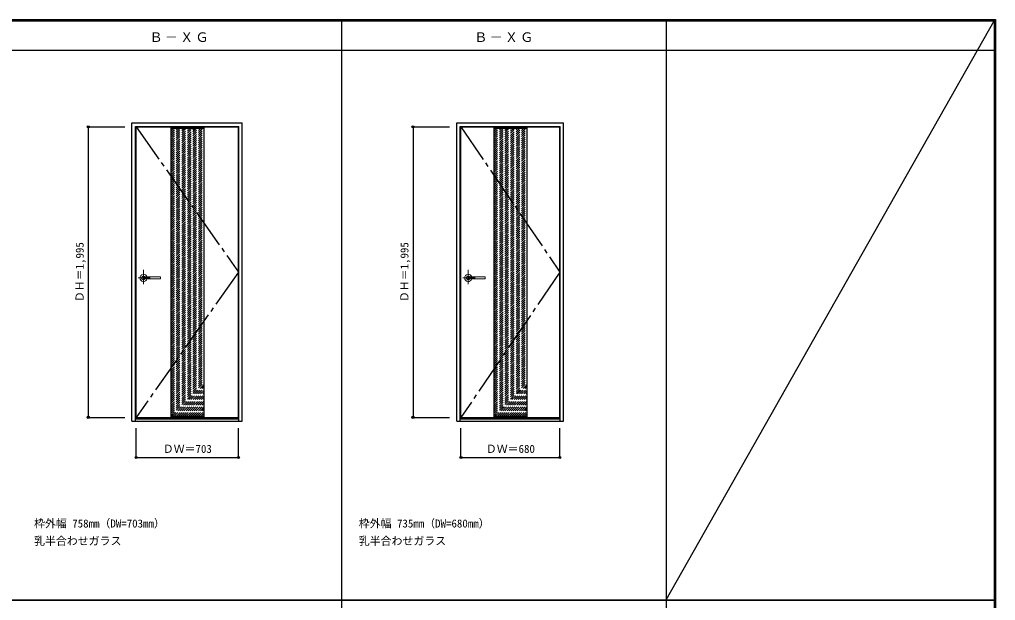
# Model space of a CAD drawing. Units: millimetres, scale not verified. Extents: x -6000 to 5700, y -4307 to 4175.
# Drawn here: x -1007 to 5700, y 186 to 4175 of the extents above; entities that cross this region are included whole.
import ezdxf
from ezdxf.enums import TextEntityAlignment as Align

# ---------------------------------------------------------------- set-up
doc = ezdxf.new("R2010")
doc.units = ezdxf.units.MM
doc.header["$LTSCALE"] = 30
doc.header["$PDMODE"] = 32
doc.header["$PDSIZE"] = 15
for name, pattern in [('CHAIN1', [8, 5, -1, 1, -1]), ('CHAIN2', [12, 9, -1, 1, -1]), ('DASHED1', [1.8, 1.2, -0.6])]:
    doc.linetypes.add(name, pattern=pattern)
for name, color, linetype in [('0-2_扉', 3, 'Continuous'), ('0-3_仕上げ', 3, 'Continuous'), ('0-4_枠', 3, 'Continuous'), ('0-7', 7, 'CHAIN2'), ('0-A_文字', 7, 'Continuous'), ('0-B_寸法', 7, 'Continuous'), ('0-C_ハッチ', 4, 'DASHED1'), ('F-1_枠', 6, 'Continuous'), ('F-A_文字', 7, 'Continuous')]:
    doc.layers.add(name, color=color, linetype=linetype)
doc.layers.add('0-5_レバー', color=7, linetype='Continuous', lineweight=18)
doc.styles.add('ＭＳ ゴシック', font='')
doc.styles.get('ＭＳ ゴシック').set_extended_font_data('MS Gothic')

msp = doc.modelspace()

# ---------------------------------------------------------------- linework, layer by layer
at = {"layer": '0-2_扉'}
for p, q in [((-205.2, 3438), (497.8, 3438)), ((-205.2, 1443), (-205.2, 3438)), ((497.8, 1443), (497.8, 3438)), ((2026.4, 3438), (2706.4, 3438)), ((2026.4, 1443), (2026.4, 3438)), ((2706.4, 1443), (2706.4, 3438)), ((-205.2, 1443), (497.8, 1443)), ((2026.4, 1443), (2706.4, 1443))]:
    msp.add_line(p, q, dxfattribs=at)
at = {"layer": '0-3_仕上げ'}
for p, q in [((32.3, 3438), (32.3, 1443)), ((260.3, 3438), (260.3, 1443)), ((2252.4, 3438), (2252.4, 1443)), ((2480.4, 3438), (2480.4, 1443))]:
    msp.add_line(p, q, dxfattribs=at)
at = {"layer": '0-3_仕上げ', "color": 7}
for p, q in [((32.3, 3430), (260.3, 3430)), ((2252.4, 3430), (2480.4, 3430)), ((32.3, 1451), (260.3, 1451)), ((2252.4, 1451), (2480.4, 1451))]:
    msp.add_line(p, q, dxfattribs=at)
at = {"layer": '0-4_枠'}
for p, q in [((-234.2, 3465), (523.8, 3465)), ((-234.2, 1418), (-234.2, 3465)), ((-210.2, 3441), (499.8, 3441)), ((-210.2, 1418), (-210.2, 3441)), ((499.8, 1418), (499.8, 3441)), ((523.8, 1418), (523.8, 3465)), ((1997.4, 3465), (2732.4, 3465)), ((1997.4, 1418), (1997.4, 3465)), ((2021.4, 3441), (2708.4, 3441)), ((2021.4, 1418), (2021.4, 3441)), ((2708.4, 1418), (2708.4, 3441)), ((2732.4, 1418), (2732.4, 3465)), ((-234.2, 1418), (523.8, 1418)), ((-210.2, 1433), (499.8, 1433)), ((1997.4, 1418), (2732.4, 1418)), ((2021.4, 1433), (2708.4, 1433))]:
    msp.add_line(p, q, dxfattribs=at)
at = {"layer": '0-5_レバー', "color": 4, "linetype": 'CHAIN1'}
for p, q in [((-154.7, 2456.96), (-154.7, 2357.11)), ((2076.9, 2456.96), (2076.9, 2357.11)), ((-107.9, 2400.5), (-190.92, 2400.5)), ((2123.7, 2400.5), (2040.68, 2400.5))]:
    msp.add_line(p, q, dxfattribs=at)
at = {"layer": '0-5_レバー'}
for p, q in [((-37.7, 2400.5), (-37.7, 2405.99)), ((-37.7, 2400.5), (-37.7, 2395)), ((2193.9, 2400.5), (2193.9, 2405.99)), ((2193.9, 2400.5), (2193.9, 2395))]:
    msp.add_line(p, q, dxfattribs=at)
for points in [[(-144.74, 2407.49), (-145.51, 2408.28), (-147.48, 2409.65), (-149.73, 2410.66), (-152.16, 2411.29), (-154.7, 2411.5), (-157.24, 2411.29), (-159.67, 2410.66), (-161.92, 2409.65), (-163.89, 2408.28), (-165.51, 2406.61), (-166.71, 2404.71), (-167.45, 2402.65), (-167.7, 2400.5), (-167.45, 2398.35), (-166.71, 2396.29), (-165.51, 2394.39), (-163.89, 2392.72), (-161.92, 2391.35), (-159.67, 2390.34), (-157.24, 2389.71), (-154.7, 2389.5), (-152.16, 2389.71), (-149.73, 2390.34), (-147.48, 2391.35), (-145.51, 2392.72), (-144.74, 2393.51)], [(-39.2, 2407.5), (-48.93, 2407.5), (-59.11, 2407.5), (-68.71, 2407.5), (-77.7, 2407.5), (-86.11, 2407.5), (-93.92, 2407.5), (-100.74, 2407.5), (-107.04, 2407.5), (-112.8, 2407.5), (-118.05, 2407.5), (-122.84, 2407.5), (-127.5, 2407.5), (-131.7, 2407.5), (-135.45, 2407.5), (-137.45, 2407.5), (-139.3, 2407.5), (-141.31, 2407.49), (-143.72, 2407.49), (-145.21, 2407.49), (-146.75, 2407.49), (-148.27, 2407.49), (-149.37, 2407.49), (-149.83, 2407.49), (-149.83, 2407.48)], [(-149.68, 2393.51), (-149.55, 2393.51), (-149.11, 2393.51), (-148.39, 2393.51), (-147.37, 2393.51), (-146.11, 2393.51), (-144.76, 2393.51), (-141.9, 2393.51), (-138.92, 2393.5), (-135.9, 2393.5), (-132.86, 2393.5), (-129.79, 2393.5), (-126.71, 2393.5), (-122.71, 2393.5), (-118.3, 2393.5), (-113.33, 2393.5), (-107.8, 2393.5), (-101.71, 2393.5), (-95.06, 2393.5), (-87.85, 2393.5), (-79.26, 2393.5), (-70, 2393.5), (-60.06, 2393.5), (-49.45, 2393.5), (-39.2, 2393.5)], [(-39.2, 2407.5), (-48.28, 2407.5), (-48.68, 2407.5)], [(2086.86, 2407.49), (2086.09, 2408.28), (2084.12, 2409.65), (2081.88, 2410.66), (2079.44, 2411.29), (2076.9, 2411.5), (2074.36, 2411.29), (2071.93, 2410.66), (2069.68, 2409.65), (2067.71, 2408.28), (2066.09, 2406.61), (2064.89, 2404.71), (2064.15, 2402.65), (2063.9, 2400.5), (2064.15, 2398.35), (2064.89, 2396.29), (2066.09, 2394.39), (2067.71, 2392.72), (2069.68, 2391.35), (2071.93, 2390.34), (2074.36, 2389.71), (2076.9, 2389.5), (2079.44, 2389.71), (2081.88, 2390.34), (2084.12, 2391.35), (2086.09, 2392.72), (2086.86, 2393.51)], [(2192.4, 2407.5), (2182.67, 2407.5), (2172.49, 2407.5), (2162.89, 2407.5), (2153.9, 2407.5), (2145.49, 2407.5), (2137.68, 2407.5), (2130.86, 2407.5), (2124.56, 2407.5), (2118.8, 2407.5), (2113.55, 2407.5), (2108.76, 2407.5), (2104.11, 2407.5), (2099.9, 2407.5), (2096.15, 2407.5), (2094.15, 2407.5), (2092.3, 2407.5), (2090.29, 2407.49), (2087.88, 2407.49), (2086.39, 2407.49), (2084.85, 2407.49), (2083.33, 2407.49), (2082.23, 2407.49), (2081.77, 2407.49), (2081.77, 2407.48)], [(2081.92, 2393.51), (2082.05, 2393.51), (2082.49, 2393.51), (2083.21, 2393.51), (2084.23, 2393.51), (2085.49, 2393.51), (2086.84, 2393.51), (2089.7, 2393.51), (2092.68, 2393.5), (2095.7, 2393.5), (2098.74, 2393.5), (2101.81, 2393.5), (2104.89, 2393.5), (2108.89, 2393.5), (2113.3, 2393.5), (2118.27, 2393.5), (2123.8, 2393.5), (2129.89, 2393.5), (2136.54, 2393.5), (2143.75, 2393.5), (2152.34, 2393.5), (2161.6, 2393.5), (2171.54, 2393.5), (2182.15, 2393.5), (2192.4, 2393.5)], [(2192.4, 2407.5), (2183.32, 2407.5), (2182.92, 2407.5)]]:
    msp.add_lwpolyline(points, dxfattribs=at)
for centre, radius, start, end in [((-154.7, 2400.5), 24.55, 16.59952, 343.36736), ((2076.9, 2400.5), 24.55, 16.59952, 343.36736), ((-39.2, 2406), 1.5, 0.00847, 89.9163), ((-39.2, 2406), 1.5, 360, 90.17419), ((-39.2, 2395), 1.5, 270.16419, 0), ((-39.2, 2395), 1.5, 269.91059, 359.99153), ((2192.4, 2406), 1.5, 0.00847, 89.9163), ((2192.4, 2406), 1.5, 360, 90.17419), ((2192.4, 2395), 1.5, 270.16419, 0), ((2192.4, 2395), 1.5, 269.91059, 359.99153)]:
    msp.add_arc(centre, radius, start, end, dxfattribs=at)
at = {"layer": '0-7'}
for p, q in [((2026.4, 3438), (2706.4, 2440.5)), ((2706.4, 2440.5), (2026.4, 1443))]:
    msp.add_line(p, q, dxfattribs=at)
msp.add_lwpolyline([(-205.2, 3438), (497.8, 2440.5), (-205.2, 1443)], dxfattribs=at)
at = {"layer": '0-B_寸法', "color": 4}
for p, q in [((-534.2, 3438), (-284.2, 3438)), ((-534.2, 3438), (-534.2, 1443)), ((1697.4, 3438), (1947.4, 3438)), ((1697.4, 3438), (1697.4, 1443)), ((-534.2, 1443), (-284.2, 1443)), ((1697.4, 1443), (1947.4, 1443)), ((-205.2, 1168), (-205.2, 1368)), ((497.8, 1168), (497.8, 1368)), ((2026.4, 1168), (2026.4, 1368)), ((2706.4, 1168), (2706.4, 1368)), ((-205.2, 1168), (497.8, 1168)), ((2026.4, 1168), (2706.4, 1168))]:
    msp.add_line(p, q, dxfattribs=at)
at = {"layer": '0-B_寸法'}
for p in [(-534.2, 3438), (1697.4, 3438), (-534.2, 1443), (1697.4, 1443), (-205.2, 1168), (497.8, 1168), (2026.4, 1168), (2706.4, 1168)]:
    msp.add_point(p, dxfattribs=at)
at = {"layer": '0-C_ハッチ'}
for p, q in [((32.3, 3208.43), (253.87, 3430)), ((32.3, 3222.57), (239.73, 3430)), ((32.3, 3236.71), (225.59, 3430)), ((32.3, 3250.85), (211.45, 3430)), ((32.3, 3265), (197.3, 3430)), ((32.3, 3279.14), (183.16, 3430)), ((32.3, 3293.28), (169.02, 3430)), ((32.3, 3307.42), (154.88, 3430)), ((32.3, 3321.56), (140.74, 3430)), ((32.3, 3335.71), (126.59, 3430)), ((32.3, 3349.85), (112.45, 3430)), ((32.3, 3363.99), (98.31, 3430)), ((32.3, 3378.13), (84.17, 3430)), ((32.3, 3392.27), (70.03, 3430)), ((32.3, 3406.42), (55.88, 3430)), ((32.3, 3420.56), (41.74, 3430)), ((32.3, 3194.28), (260.3, 3422.28)), ((2252.4, 3208.43), (2473.97, 3430)), ((2252.4, 3222.57), (2459.83, 3430)), ((2252.4, 3236.71), (2445.69, 3430)), ((2252.4, 3250.85), (2431.55, 3430)), ((2252.4, 3265), (2417.4, 3430)), ((2252.4, 3279.14), (2403.26, 3430)), ((2252.4, 3293.28), (2389.12, 3430)), ((2252.4, 3307.42), (2374.98, 3430)), ((2252.4, 3321.56), (2360.84, 3430)), ((2252.4, 3335.71), (2346.69, 3430)), ((2252.4, 3349.85), (2332.55, 3430)), ((2252.4, 3363.99), (2318.41, 3430)), ((2252.4, 3378.13), (2304.27, 3430)), ((2252.4, 3392.27), (2290.13, 3430)), ((2252.4, 3406.42), (2275.98, 3430)), ((2252.4, 3420.56), (2261.84, 3430)), ((2252.4, 3194.28), (2480.4, 3422.28)), ((32.3, 3180.14), (260.3, 3408.14)), ((32.3, 3166), (260.3, 3394)), ((32.3, 3151.86), (260.3, 3379.86)), ((32.3, 3137.72), (260.3, 3365.72)), ((2252.4, 3180.14), (2480.4, 3408.14)), ((2252.4, 3166), (2480.4, 3394)), ((2252.4, 3151.86), (2480.4, 3379.86)), ((2252.4, 3137.72), (2480.4, 3365.72)), ((32.3, 3123.57), (260.3, 3351.57)), ((32.3, 3109.43), (260.3, 3337.43)), ((32.3, 3095.29), (260.3, 3323.29)), ((32.3, 3081.15), (260.3, 3309.15)), ((32.3, 3067.01), (260.3, 3295.01)), ((2252.4, 3123.57), (2480.4, 3351.57)), ((2252.4, 3109.43), (2480.4, 3337.43)), ((2252.4, 3095.29), (2480.4, 3323.29)), ((2252.4, 3081.15), (2480.4, 3309.15)), ((2252.4, 3067.01), (2480.4, 3295.01)), ((32.3, 3052.86), (260.3, 3280.86)), ((32.3, 3038.72), (260.3, 3266.72)), ((32.3, 3024.58), (260.3, 3252.58)), ((32.3, 3010.44), (260.3, 3238.44)), ((32.3, 2996.29), (260.3, 3224.29)), ((2252.4, 3052.86), (2480.4, 3280.86)), ((2252.4, 3038.72), (2480.4, 3266.72)), ((2252.4, 3024.58), (2480.4, 3252.58)), ((2252.4, 3010.44), (2480.4, 3238.44)), ((2252.4, 2996.29), (2480.4, 3224.29)), ((32.3, 2982.15), (260.3, 3210.15)), ((32.3, 2968.01), (260.3, 3196.01)), ((32.3, 2953.87), (260.3, 3181.87)), ((32.3, 2939.73), (260.3, 3167.73)), ((32.3, 2925.58), (260.3, 3153.58)), ((2252.4, 2982.15), (2480.4, 3210.15)), ((2252.4, 2968.01), (2480.4, 3196.01)), ((2252.4, 2953.87), (2480.4, 3181.87)), ((2252.4, 2939.73), (2480.4, 3167.73)), ((2252.4, 2925.58), (2480.4, 3153.58)), ((32.3, 2911.44), (260.3, 3139.44)), ((32.3, 2897.3), (260.3, 3125.3)), ((32.3, 2883.16), (260.3, 3111.16)), ((32.3, 2869.02), (260.3, 3097.02)), ((2252.4, 2911.44), (2480.4, 3139.44)), ((2252.4, 2897.3), (2480.4, 3125.3)), ((2252.4, 2883.16), (2480.4, 3111.16)), ((2252.4, 2869.02), (2480.4, 3097.02)), ((32.3, 2854.87), (260.3, 3082.87)), ((32.3, 2840.73), (260.3, 3068.73)), ((32.3, 2826.59), (260.3, 3054.59)), ((32.3, 2812.45), (260.3, 3040.45)), ((32.3, 2798.31), (260.3, 3026.31)), ((2252.4, 2854.87), (2480.4, 3082.87)), ((2252.4, 2840.73), (2480.4, 3068.73)), ((2252.4, 2826.59), (2480.4, 3054.59)), ((2252.4, 2812.45), (2480.4, 3040.45)), ((2252.4, 2798.31), (2480.4, 3026.31)), ((32.3, 2784.16), (260.3, 3012.16)), ((32.3, 2770.02), (260.3, 2998.02)), ((32.3, 2755.88), (260.3, 2983.88)), ((32.3, 2741.74), (260.3, 2969.74)), ((32.3, 2727.59), (260.3, 2955.59)), ((2252.4, 2784.16), (2480.4, 3012.16)), ((2252.4, 2770.02), (2480.4, 2998.02)), ((2252.4, 2755.88), (2480.4, 2983.88)), ((2252.4, 2741.74), (2480.4, 2969.74)), ((2252.4, 2727.59), (2480.4, 2955.59)), ((32.3, 2713.45), (260.3, 2941.45)), ((32.3, 2699.31), (260.3, 2927.31)), ((32.3, 2685.17), (260.3, 2913.17)), ((32.3, 2671.03), (260.3, 2899.03)), ((32.3, 2656.88), (260.3, 2884.88)), ((2252.4, 2713.45), (2480.4, 2941.45)), ((2252.4, 2699.31), (2480.4, 2927.31)), ((2252.4, 2685.17), (2480.4, 2913.17)), ((2252.4, 2671.03), (2480.4, 2899.03)), ((2252.4, 2656.88), (2480.4, 2884.88)), ((32.3, 2642.74), (260.3, 2870.74)), ((32.3, 2628.6), (260.3, 2856.6)), ((32.3, 2614.46), (260.3, 2842.46)), ((32.3, 2600.32), (260.3, 2828.32)), ((2252.4, 2642.74), (2480.4, 2870.74)), ((2252.4, 2628.6), (2480.4, 2856.6)), ((2252.4, 2614.46), (2480.4, 2842.46)), ((2252.4, 2600.32), (2480.4, 2828.32)), ((32.3, 2586.17), (260.3, 2814.17)), ((32.3, 2572.03), (260.3, 2800.03)), ((32.3, 2557.89), (260.3, 2785.89)), ((32.3, 2543.75), (260.3, 2771.75)), ((32.3, 2529.6), (260.3, 2757.6)), ((2252.4, 2586.17), (2480.4, 2814.17)), ((2252.4, 2572.03), (2480.4, 2800.03)), ((2252.4, 2557.89), (2480.4, 2785.89)), ((2252.4, 2543.75), (2480.4, 2771.75)), ((2252.4, 2529.6), (2480.4, 2757.6)), ((32.3, 2515.46), (260.3, 2743.46)), ((32.3, 2501.32), (260.3, 2729.32)), ((32.3, 2487.18), (260.3, 2715.18)), ((32.3, 2473.04), (260.3, 2701.04)), ((32.3, 2458.89), (260.3, 2686.89)), ((2252.4, 2515.46), (2480.4, 2743.46)), ((2252.4, 2501.32), (2480.4, 2729.32)), ((2252.4, 2487.18), (2480.4, 2715.18)), ((2252.4, 2473.04), (2480.4, 2701.04)), ((2252.4, 2458.89), (2480.4, 2686.89)), ((32.3, 2444.75), (260.3, 2672.75)), ((32.3, 2430.61), (260.3, 2658.61)), ((32.3, 2416.47), (260.3, 2644.47)), ((32.3, 2402.33), (260.3, 2630.33)), ((32.3, 2388.18), (260.3, 2616.18)), ((2252.4, 2444.75), (2480.4, 2672.75)), ((2252.4, 2430.61), (2480.4, 2658.61)), ((2252.4, 2416.47), (2480.4, 2644.47)), ((2252.4, 2402.33), (2480.4, 2630.33)), ((2252.4, 2388.18), (2480.4, 2616.18)), ((32.3, 2374.04), (260.3, 2602.04)), ((32.3, 2359.9), (260.3, 2587.9)), ((32.3, 2345.76), (260.3, 2573.76)), ((32.3, 2331.61), (260.3, 2559.61)), ((2252.4, 2374.04), (2480.4, 2602.04)), ((2252.4, 2359.9), (2480.4, 2587.9)), ((2252.4, 2345.76), (2480.4, 2573.76)), ((2252.4, 2331.61), (2480.4, 2559.61)), ((32.3, 2317.47), (260.3, 2545.47)), ((32.3, 2303.33), (260.3, 2531.33)), ((32.3, 2289.19), (260.3, 2517.19)), ((32.3, 2275.05), (260.3, 2503.05)), ((32.3, 2260.9), (260.3, 2488.9)), ((2252.4, 2317.47), (2480.4, 2545.47)), ((2252.4, 2303.33), (2480.4, 2531.33)), ((2252.4, 2289.19), (2480.4, 2517.19)), ((2252.4, 2275.05), (2480.4, 2503.05)), ((2252.4, 2260.9), (2480.4, 2488.9)), ((32.3, 2246.76), (260.3, 2474.76)), ((32.3, 2232.62), (260.3, 2460.62)), ((32.3, 2218.48), (260.3, 2446.48)), ((32.3, 2204.34), (260.3, 2432.34)), ((32.3, 2190.19), (260.3, 2418.19)), ((2252.4, 2246.76), (2480.4, 2474.76)), ((2252.4, 2232.62), (2480.4, 2460.62)), ((2252.4, 2218.48), (2480.4, 2446.48)), ((2252.4, 2204.34), (2480.4, 2432.34)), ((2252.4, 2190.19), (2480.4, 2418.19)), ((32.3, 2176.05), (260.3, 2404.05)), ((32.3, 2161.91), (260.3, 2389.91)), ((32.3, 2147.77), (260.3, 2375.77)), ((32.3, 2133.62), (260.3, 2361.62)), ((32.3, 2119.48), (260.3, 2347.48)), ((2252.4, 2176.05), (2480.4, 2404.05)), ((2252.4, 2161.91), (2480.4, 2389.91)), ((2252.4, 2147.77), (2480.4, 2375.77)), ((2252.4, 2133.62), (2480.4, 2361.62)), ((2252.4, 2119.48), (2480.4, 2347.48)), ((32.3, 2105.34), (260.3, 2333.34)), ((32.3, 2091.2), (260.3, 2319.2)), ((32.3, 2077.06), (260.3, 2305.06)), ((32.3, 2062.91), (260.3, 2290.91)), ((2252.4, 2105.34), (2480.4, 2333.34)), ((2252.4, 2091.2), (2480.4, 2319.2)), ((2252.4, 2077.06), (2480.4, 2305.06)), ((2252.4, 2062.91), (2480.4, 2290.91)), ((32.3, 2048.77), (260.3, 2276.77)), ((32.3, 2034.63), (260.3, 2262.63)), ((32.3, 2020.49), (260.3, 2248.49)), ((32.3, 2006.35), (260.3, 2234.35)), ((32.3, 1992.2), (260.3, 2220.2)), ((2252.4, 2048.77), (2480.4, 2276.77)), ((2252.4, 2034.63), (2480.4, 2262.63)), ((2252.4, 2020.49), (2480.4, 2248.49)), ((2252.4, 2006.35), (2480.4, 2234.35)), ((2252.4, 1992.2), (2480.4, 2220.2)), ((32.3, 1978.06), (260.3, 2206.06)), ((32.3, 1963.92), (260.3, 2191.92)), ((32.3, 1949.78), (260.3, 2177.78)), ((32.3, 1935.63), (260.3, 2163.63)), ((32.3, 1921.49), (260.3, 2149.49)), ((2252.4, 1978.06), (2480.4, 2206.06)), ((2252.4, 1963.92), (2480.4, 2191.92)), ((2252.4, 1949.78), (2480.4, 2177.78)), ((2252.4, 1935.63), (2480.4, 2163.63)), ((2252.4, 1921.49), (2480.4, 2149.49)), ((32.3, 1907.35), (260.3, 2135.35)), ((32.3, 1893.21), (260.3, 2121.21)), ((32.3, 1879.07), (260.3, 2107.07)), ((32.3, 1864.92), (260.3, 2092.92)), ((2252.4, 1907.35), (2480.4, 2135.35)), ((2252.4, 1893.21), (2480.4, 2121.21)), ((2252.4, 1879.07), (2480.4, 2107.07)), ((2252.4, 1864.92), (2480.4, 2092.92)), ((32.3, 1850.78), (260.3, 2078.78)), ((32.3, 1836.64), (260.3, 2064.64)), ((32.3, 1822.5), (260.3, 2050.5)), ((32.3, 1808.36), (260.3, 2036.36)), ((32.3, 1794.21), (260.3, 2022.21)), ((2252.4, 1850.78), (2480.4, 2078.78)), ((2252.4, 1836.64), (2480.4, 2064.64)), ((2252.4, 1822.5), (2480.4, 2050.5)), ((2252.4, 1808.36), (2480.4, 2036.36)), ((2252.4, 1794.21), (2480.4, 2022.21)), ((32.3, 1780.07), (260.3, 2008.07)), ((32.3, 1765.93), (260.3, 1993.93)), ((32.3, 1751.79), (260.3, 1979.79)), ((32.3, 1737.64), (260.3, 1965.64)), ((32.3, 1723.5), (260.3, 1951.5)), ((2252.4, 1780.07), (2480.4, 2008.07)), ((2252.4, 1765.93), (2480.4, 1993.93)), ((2252.4, 1751.79), (2480.4, 1979.79)), ((2252.4, 1737.64), (2480.4, 1965.64)), ((2252.4, 1723.5), (2480.4, 1951.5)), ((32.3, 1709.36), (260.3, 1937.36)), ((32.3, 1695.22), (260.3, 1923.22)), ((32.3, 1681.08), (260.3, 1909.08)), ((32.3, 1666.93), (260.3, 1894.93)), ((32.3, 1652.79), (260.3, 1880.79)), ((2252.4, 1709.36), (2480.4, 1937.36)), ((2252.4, 1695.22), (2480.4, 1923.22)), ((2252.4, 1681.08), (2480.4, 1909.08)), ((2252.4, 1666.93), (2480.4, 1894.93)), ((2252.4, 1652.79), (2480.4, 1880.79)), ((32.3, 1638.65), (260.3, 1866.65)), ((32.3, 1624.51), (260.3, 1852.51)), ((32.3, 1610.37), (260.3, 1838.37)), ((32.3, 1596.22), (260.3, 1824.22)), ((2252.4, 1638.65), (2480.4, 1866.65)), ((2252.4, 1624.51), (2480.4, 1852.51)), ((2252.4, 1610.37), (2480.4, 1838.37)), ((2252.4, 1596.22), (2480.4, 1824.22)), ((32.3, 1582.08), (260.3, 1810.08)), ((32.3, 1567.94), (260.3, 1795.94)), ((32.3, 1553.8), (260.3, 1781.8)), ((32.3, 1539.66), (260.3, 1767.66)), ((32.3, 1525.51), (260.3, 1753.51)), ((2252.4, 1582.08), (2480.4, 1810.08)), ((2252.4, 1567.94), (2480.4, 1795.94)), ((2252.4, 1553.8), (2480.4, 1781.8)), ((2252.4, 1539.66), (2480.4, 1767.66)), ((2252.4, 1525.51), (2480.4, 1753.51)), ((32.3, 1511.37), (260.3, 1739.37)), ((32.3, 1497.23), (260.3, 1725.23)), ((32.3, 1483.09), (260.3, 1711.09)), ((32.3, 1468.94), (260.3, 1696.94)), ((32.3, 1454.8), (260.3, 1682.8)), ((2252.4, 1511.37), (2480.4, 1739.37)), ((2252.4, 1497.23), (2480.4, 1725.23)), ((2252.4, 1483.09), (2480.4, 1711.09)), ((2252.4, 1468.94), (2480.4, 1696.94)), ((2252.4, 1454.8), (2480.4, 1682.8)), ((42.64, 1451), (260.3, 1668.66)), ((56.78, 1451), (260.3, 1654.52)), ((70.92, 1451), (260.3, 1640.38)), ((85.07, 1451), (260.3, 1626.23)), ((99.21, 1451), (260.3, 1612.09)), ((2262.74, 1451), (2480.4, 1668.66)), ((2276.88, 1451), (2480.4, 1654.52)), ((2291.02, 1451), (2480.4, 1640.38)), ((2305.17, 1451), (2480.4, 1626.23)), ((2319.31, 1451), (2480.4, 1612.09)), ((113.35, 1451), (260.3, 1597.95)), ((127.49, 1451), (260.3, 1583.81)), ((141.64, 1451), (260.3, 1569.67)), ((155.78, 1451), (260.3, 1555.52)), ((2333.45, 1451), (2480.4, 1597.95)), ((2347.59, 1451), (2480.4, 1583.81)), ((2361.74, 1451), (2480.4, 1569.67)), ((2375.88, 1451), (2480.4, 1555.52)), ((169.92, 1451), (260.3, 1541.38)), ((184.06, 1451), (260.3, 1527.24)), ((198.2, 1451), (260.3, 1513.1)), ((212.35, 1451), (260.3, 1498.95)), ((226.49, 1451), (260.3, 1484.81)), ((2390.02, 1451), (2480.4, 1541.38)), ((2404.16, 1451), (2480.4, 1527.24)), ((2418.3, 1451), (2480.4, 1513.1)), ((2432.45, 1451), (2480.4, 1498.95)), ((2446.59, 1451), (2480.4, 1484.81)), ((240.63, 1451), (260.3, 1470.67)), ((254.77, 1451), (260.3, 1456.53)), ((2460.73, 1451), (2480.4, 1470.67)), ((2474.87, 1451), (2480.4, 1456.53))]:
    msp.add_line(p, q, dxfattribs=at)
at = {"layer": 'F-1_枠'}
for p, q in [((-6000, 4175), (5700, 4175)), ((-6000, 4170), (5700, 4170)), ((-6000, 4165), (5700, 4165)), ((1204.8, 4175), (1204.8, -3790)), ((3436.4, 4175), (3436.4, -3790)), ((5690, 4175), (5690, -4205)), ((5695, 4175), (5695, -4205)), ((5700, 4175), (5700, -4205)), ((-6000, 3965), (5700, 3965)), ((-6000, 190.5), (5700, 190.5)), ((-6000, 187.5), (5700, 187.5))]:
    msp.add_line(p, q, dxfattribs=at)
at = {"layer": 'F-A_文字'}
msp.add_line((3436.4, 190.5), (5690, 4165), dxfattribs=at)

# ---------------------------------------------------------------- texts
at = {"layer": '0-A_文字', "style": 'ＭＳ ゴシック'}
for s, p in [('枠外幅 758mm（DW=703mm）', (-906.8, 670.5)), ('枠外幅 735mm（DW=680mm）', (1324.8, 670.5)), ('乳半合わせガラス', (-906.8, 550.5)), ('乳半合わせガラス', (1324.8, 550.5))]:
    msp.add_text(s, height=54.99, dxfattribs=at).set_placement(p, align=Align.BOTTOM_LEFT)
at = {"layer": '0-A_文字', "char_height": 65.98, "attachment_point": 7, "style": 'ＭＳ ゴシック'}
for insert in [(-113.5, 4020), (2118.1, 4020)]:
    msp.add_mtext('\\T1.17;Ｂ－ＸＧ', dxfattribs=dict(at, insert=insert))
at = {"layer": '0-B_寸法', "style": 'ＭＳ ゴシック'}
for p in [(-549.2, 2234.25), (1682.4, 2234.25)]:
    msp.add_text('ＤＨ＝1,995', height=54.99, rotation=90, dxfattribs=at).set_placement(p, align=Align.BOTTOM_LEFT)
for s, p in [('ＤＷ＝703', (-22.45, 1183)), ('ＤＷ＝680', (2197.65, 1183))]:
    msp.add_text(s, height=54.99, dxfattribs=at).set_placement(p, align=Align.BOTTOM_LEFT)

doc.saveas('drawing.dxf')
